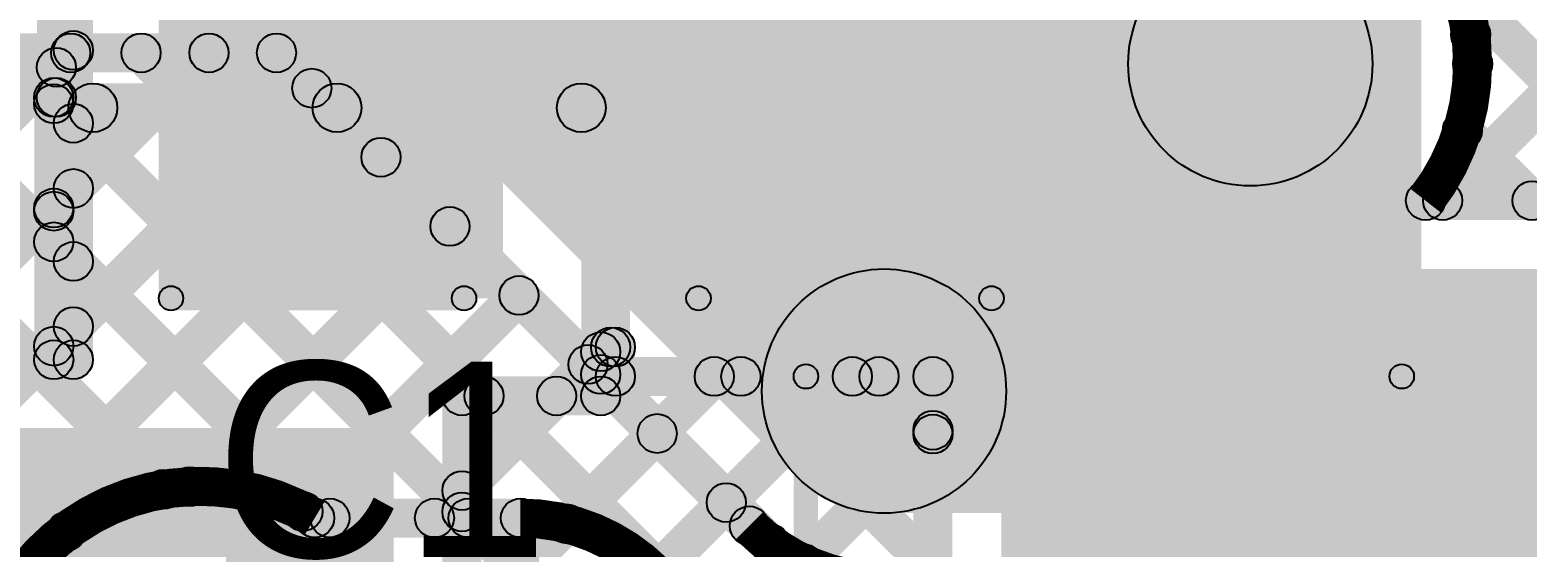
# Model space of a CAD drawing. Header units: millimetres. Extents: x 0.01 to 3.4, y 0.01 to 2.05.
# Drawn here: x 2.4181 to 2.7247, y 1.4901 to 1.5959 of the extents above; entities that cross this region are included whole.
import ezdxf

# ---------------------------------------------------------------- set-up
doc = ezdxf.new("R2010")
doc.units = ezdxf.units.MM
doc.header["$MEASUREMENT"] = 0
for name, color, linetype in [('BottomLayer', 5, 'Continuous'), ('TopLayer', 1, 'Continuous'), ('TopOverlay', 2, 'Continuous'), ('TopPaste', 8, 'Continuous'), ('TopSolder', 216, 'Continuous'), ('ViaHoleLayer', 16, 'Continuous')]:
    doc.layers.add(name, color=color, linetype=linetype)

# ---------------------------------------------------------------- blocks, each defined once
blk = doc.blocks.new('30R135UPR_40')
at = {"layer": 'TopOverlay'}
h = blk.add_hatch(color=2, dxfattribs=at)
edge = h.paths.add_edge_path()
edge.add_arc((-0.177, 0.061), 0.0025, 0, 360)
h = blk.add_hatch(color=2, dxfattribs=at)
edge = h.paths.add_edge_path()
edge.add_arc((-0.177, 0.061), 0.0025, 0, 360)
for points in [[(-0.125, 0.0635), (-0.125, 0.0585), (-0.177, 0.0585), (-0.177, 0.0635)], [(-0.1745, -0.061), (-0.1795, -0.061), (-0.1795, 0.061), (-0.1745, 0.061)], [(0.069, -0.0585), (0.069, -0.0635), (-0.177, -0.0635), (-0.177, -0.0585)]]:
    blk.add_hatch(color=2, dxfattribs=at).paths.add_polyline_path(points)
h = blk.add_hatch(color=2, dxfattribs=at)
edge = h.paths.add_edge_path()
edge.add_arc((-0.177, -0.061), 0.0025, 0, 360)
h = blk.add_hatch(color=2, dxfattribs=at)
edge = h.paths.add_edge_path()
edge.add_arc((-0.177, -0.061), 0.0025, 0, 360)
for centre in [(-0.177, 0.061), (-0.177, 0.061), (-0.177, -0.061), (-0.177, -0.061)]:
    blk.add_circle(centre, 0.0025, dxfattribs=at)
blk = doc.blocks.new('C__1206_42')
at = {"layer": 'TopLayer'}
for points in [[(-0.08, 0.035), (-0.02, 0.035), (-0.02, -0.035), (-0.08, -0.035)], [(0.02, 0.035), (0.08, 0.035), (0.08, -0.035), (0.02, -0.035)]]:
    blk.add_hatch(color=1, dxfattribs=at).paths.add_polyline_path(points)
at = {"layer": 'TopOverlay'}
h = blk.add_hatch(color=2, dxfattribs=at)
edge = h.paths.add_edge_path()
edge.add_arc((-0.084, 0.039), 0.0025, 0, 360)
h = blk.add_hatch(color=2, dxfattribs=at)
edge = h.paths.add_edge_path()
edge.add_arc((-0.084, 0.039), 0.0025, 0, 360)
for points in [[(-0.024, 0.0415), (-0.024, 0.0365), (-0.084, 0.0365), (-0.084, 0.0415)], [(0.084, 0.0415), (0.084, 0.0365), (0.024, 0.0365), (0.024, 0.0415)], [(-0.0865, 0.039), (-0.0815, 0.039), (-0.0815, -0.039), (-0.0865, -0.039)], [(0.0815, 0.039), (0.0865, 0.039), (0.0865, -0.039), (0.0815, -0.039)], [(-0.024, -0.0365), (-0.024, -0.0415), (-0.084, -0.0415), (-0.084, -0.0365)], [(0.084, -0.0365), (0.084, -0.0415), (0.024, -0.0415), (0.024, -0.0365)]]:
    blk.add_hatch(color=2, dxfattribs=at).paths.add_polyline_path(points)
h = blk.add_hatch(color=2, dxfattribs=at)
edge = h.paths.add_edge_path()
edge.add_arc((-0.024, 0.039), 0.0025, 0, 360)
h = blk.add_hatch(color=2, dxfattribs=at)
edge = h.paths.add_edge_path()
edge.add_arc((0.024, 0.039), 0.0025, 0, 360)
h = blk.add_hatch(color=2, dxfattribs=at)
edge = h.paths.add_edge_path()
edge.add_arc((0.084, 0.039), 0.0025, 0, 360)
h = blk.add_hatch(color=2, dxfattribs=at)
edge = h.paths.add_edge_path()
edge.add_arc((0.084, 0.039), 0.0025, 0, 360)
h = blk.add_hatch(color=2, dxfattribs=at)
edge = h.paths.add_edge_path()
edge.add_arc((-0.084, -0.039), 0.0025, 0, 360)
h = blk.add_hatch(color=2, dxfattribs=at)
edge = h.paths.add_edge_path()
edge.add_arc((-0.084, -0.039), 0.0025, 0, 360)
h = blk.add_hatch(color=2, dxfattribs=at)
edge = h.paths.add_edge_path()
edge.add_arc((-0.024, -0.039), 0.0025, 0, 360)
h = blk.add_hatch(color=2, dxfattribs=at)
edge = h.paths.add_edge_path()
edge.add_arc((0.024, -0.039), 0.0025, 0, 360)
h = blk.add_hatch(color=2, dxfattribs=at)
edge = h.paths.add_edge_path()
edge.add_arc((0.084, -0.039), 0.0025, 0, 360)
h = blk.add_hatch(color=2, dxfattribs=at)
edge = h.paths.add_edge_path()
edge.add_arc((0.084, -0.039), 0.0025, 0, 360)
at = {"layer": 'TopPaste'}
for points in [[(-0.08, 0.035), (-0.02, 0.035), (-0.02, -0.035), (-0.08, -0.035)], [(0.02, 0.035), (0.08, 0.035), (0.08, -0.035), (0.02, -0.035)]]:
    blk.add_hatch(color=8, dxfattribs=at).paths.add_polyline_path(points)
at = {"layer": 'TopSolder'}
for points in [[(-0.084, 0.039), (-0.016, 0.039), (-0.016, -0.039), (-0.084, -0.039)], [(0.016, 0.039), (0.084, 0.039), (0.084, -0.039), (0.016, -0.039)]]:
    blk.add_hatch(color=216, dxfattribs=at).paths.add_polyline_path(points)
at = {"layer": 'TopOverlay'}
for centre in [(-0.084, 0.039), (-0.084, 0.039), (-0.024, 0.039), (0.024, 0.039), (0.084, 0.039), (0.084, 0.039), (-0.084, -0.039), (-0.084, -0.039), (-0.024, -0.039), (0.024, -0.039), (0.084, -0.039), (0.084, -0.039)]:
    blk.add_circle(centre, 0.0025, dxfattribs=at)
blk = doc.blocks.new('SMA_63')
at = {"layer": 'TopSolder'}
blk.add_hatch(color=216, dxfattribs=at).paths.add_polyline_path([(-0.02553, -0.03746), (-0.13195, -0.03746), (-0.13195, 0.03746), (-0.02553, 0.03746)])

msp = doc.modelspace()

# ---------------------------------------------------------------- hatches: boundary and pattern name
at = {"layer": 'BottomLayer'}
for points in [[(2.71592, 1.59218), (2.71027, 1.59784), (2.84815, 1.73572), (2.85381, 1.73007)], [(2.7102, 1.55817), (2.70454, 1.56383), (2.85525, 1.71454), (2.86091, 1.70888)], [(2.54432, 1.67732), (2.57968, 1.71268), (2.68568, 1.60668), (2.65032, 1.57132)], [(2.46708, 1.61256), (2.50244, 1.64792), (2.61068, 1.53968), (2.57532, 1.50432)], [(2.70812, 1.60118), (2.71378, 1.60684), (2.75679, 1.56383), (2.75113, 1.55817)], [(2.141, 1.58724), (2.141, 1.59524), (2.4686, 1.59524), (2.4686, 1.58724)], [(2.18574, 1.34485), (2.18009, 1.3505), (2.42365, 1.59407), (2.42931, 1.58841)], [(2.21999, 1.3508), (2.21433, 1.35646), (2.45194, 1.59407), (2.45759, 1.58841)], [(2.32491, 1.58841), (2.33056, 1.59407), (2.42846, 1.49617), (2.4228, 1.49052)], [(2.35319, 1.58841), (2.35885, 1.59407), (2.44823, 1.50469), (2.44258, 1.49903)], [(2.38148, 1.58841), (2.38713, 1.59407), (2.48237, 1.49883), (2.47672, 1.49317)], [(2.40976, 1.58841), (2.41542, 1.59407), (2.51066, 1.49883), (2.505, 1.49317)], [(2.43804, 1.58841), (2.4437, 1.59407), (3.36483, 0.67294), (3.35917, 0.66729)], [(2.46578, 1.58841), (2.47143, 1.59407), (2.56825, 1.49725), (2.56259, 1.49159)], [(2.24827, 1.3508), (2.24261, 1.35646), (2.473, 1.58685), (2.47866, 1.58119)], [(2.70855, 1.57246), (2.71421, 1.57812), (2.7285, 1.56383), (2.72284, 1.55817)], [(2.27655, 1.3508), (2.2709, 1.35646), (2.48714, 1.5727), (2.4928, 1.56705)], [(2.70386, 1.557), (2.70386, 1.565), (2.809, 1.565), (2.809, 1.557)], [(2.45365, 1.49961), (2.44799, 1.50527), (2.50128, 1.55856), (2.50694, 1.55291)], [(2.593, 1.497), (2.593, 1.547), (2.809, 1.547), (2.809, 1.497)], [(2.47684, 1.49452), (2.47119, 1.50018), (2.51543, 1.54442), (2.52108, 1.53876)], [(2.50377, 1.49317), (2.49812, 1.49883), (2.52957, 1.53028), (2.53522, 1.52462)], [(2.53088, 1.49199), (2.52523, 1.49765), (2.54371, 1.51614), (2.54937, 1.51048)], [(2.47643, 1.492), (2.47643, 1.5), (2.51855, 1.5), (2.51855, 1.492)], [(2.54894, 1.48176), (2.54328, 1.48742), (2.55785, 1.50199), (2.56351, 1.49634)], [(2.56677, 1.48797), (2.57242, 1.49363), (2.6095, 1.45656), (2.60384, 1.4509)]]:
    msp.add_hatch(color=5, dxfattribs=at).paths.add_polyline_path(points)
h = msp.add_hatch(color=5, dxfattribs=at)
edge = h.paths.add_edge_path()
edge.add_arc((2.668, 1.589), 0.0315, 0, 360)
h = msp.add_hatch(color=5, dxfattribs=at)
edge = h.paths.add_edge_path()
edge.add_arc((2.668, 1.589), 0.025, 0, 360)
h = msp.add_hatch(color=5, dxfattribs=at)
edge = h.paths.add_edge_path()
edge.add_arc((2.7131, 1.59501), 0.004, 0, 360)
h = msp.add_hatch(color=5, dxfattribs=at)
edge = h.paths.add_edge_path()
edge.add_arc((2.42648, 1.59124), 0.004, 0, 360)
h = msp.add_hatch(color=5, dxfattribs=at)
edge = h.paths.add_edge_path()
edge.add_arc((2.44087, 1.59124), 0.004, 0, 360)
h = msp.add_hatch(color=5, dxfattribs=at)
edge = h.paths.add_edge_path()
edge.add_arc((2.45477, 1.59124), 0.004, 0, 360)
h = msp.add_hatch(color=5, dxfattribs=at)
edge = h.paths.add_edge_path()
edge.add_arc((2.4686, 1.59124), 0.004, 0, 360)
h = msp.add_hatch(color=5, dxfattribs=at)
edge = h.paths.add_edge_path()
edge.add_arc((2.4686, 1.59124), 0.004, 0, 360)
h = msp.add_hatch(color=5, dxfattribs=at)
edge = h.paths.add_edge_path()
edge.add_arc((2.7135, 1.589), 0.004, 0, 360)
h = msp.add_hatch(color=5, dxfattribs=at)
edge = h.paths.add_edge_path()
edge.add_arc((2.7135, 1.589), 0.004, 0, 360)
h = msp.add_hatch(color=5, dxfattribs=at)
edge = h.paths.add_edge_path()
edge.add_arc((2.47583, 1.58402), 0.004, 0, 360)
h = msp.add_hatch(color=5, dxfattribs=at)
edge = h.paths.add_edge_path()
edge.add_arc((2.71138, 1.57529), 0.004, 0, 360)
h = msp.add_hatch(color=5, dxfattribs=at)
edge = h.paths.add_edge_path()
edge.add_arc((2.48997, 1.56988), 0.004, 0, 360)
h = msp.add_hatch(color=5, dxfattribs=at)
edge = h.paths.add_edge_path()
edge.add_arc((2.70386, 1.561), 0.004, 0, 360)
h = msp.add_hatch(color=5, dxfattribs=at)
edge = h.paths.add_edge_path()
edge.add_arc((2.70386, 1.561), 0.004, 0, 360)
h = msp.add_hatch(color=5, dxfattribs=at)
edge = h.paths.add_edge_path()
edge.add_arc((2.70737, 1.561), 0.004, 0, 360)
h = msp.add_hatch(color=5, dxfattribs=at)
edge = h.paths.add_edge_path()
edge.add_arc((2.72567, 1.561), 0.004, 0, 360)
h = msp.add_hatch(color=5, dxfattribs=at)
edge = h.paths.add_edge_path()
edge.add_arc((2.50411, 1.55573), 0.004, 0, 360)
h = msp.add_hatch(color=5, dxfattribs=at)
edge = h.paths.add_edge_path()
edge.add_arc((2.51825, 1.54159), 0.004, 0, 360)
h = msp.add_hatch(color=5, dxfattribs=at)
edge = h.paths.add_edge_path()
edge.add_arc((2.593, 1.522), 0.025, 0, 360)
h = msp.add_hatch(color=5, dxfattribs=at)
edge = h.paths.add_edge_path()
edge.add_arc((2.593, 1.522), 0.025, 0, 360)
h = msp.add_hatch(color=5, dxfattribs=at)
edge = h.paths.add_edge_path()
edge.add_arc((2.5324, 1.52745), 0.004, 0, 360)
h = msp.add_hatch(color=5, dxfattribs=at)
edge = h.paths.add_edge_path()
edge.add_arc((2.54654, 1.51331), 0.004, 0, 360)
h = msp.add_hatch(color=5, dxfattribs=at)
edge = h.paths.add_edge_path()
edge.add_arc((2.4454, 1.50186), 0.004, 0, 360)
h = msp.add_hatch(color=5, dxfattribs=at)
edge = h.paths.add_edge_path()
edge.add_arc((2.45082, 1.50244), 0.004, 0, 360)
h = msp.add_hatch(color=5, dxfattribs=at)
edge = h.paths.add_edge_path()
edge.add_arc((2.56068, 1.49917), 0.004, 0, 360)
h = msp.add_hatch(color=5, dxfattribs=at)
edge = h.paths.add_edge_path()
edge.add_arc((2.47401, 1.49735), 0.004, 0, 360)
h = msp.add_hatch(color=5, dxfattribs=at)
edge = h.paths.add_edge_path()
edge.add_arc((2.47643, 1.496), 0.004, 0, 360)
h = msp.add_hatch(color=5, dxfattribs=at)
edge = h.paths.add_edge_path()
edge.add_arc((2.47643, 1.496), 0.004, 0, 360)
h = msp.add_hatch(color=5, dxfattribs=at)
edge = h.paths.add_edge_path()
edge.add_arc((2.47955, 1.496), 0.004, 0, 360)
h = msp.add_hatch(color=5, dxfattribs=at)
edge = h.paths.add_edge_path()
edge.add_arc((2.50095, 1.496), 0.004, 0, 360)
h = msp.add_hatch(color=5, dxfattribs=at)
edge = h.paths.add_edge_path()
edge.add_arc((2.50783, 1.496), 0.004, 0, 360)
h = msp.add_hatch(color=5, dxfattribs=at)
edge = h.paths.add_edge_path()
edge.add_arc((2.51855, 1.496), 0.004, 0, 360)
h = msp.add_hatch(color=5, dxfattribs=at)
edge = h.paths.add_edge_path()
edge.add_arc((2.51855, 1.496), 0.004, 0, 360)
h = msp.add_hatch(color=5, dxfattribs=at)
edge = h.paths.add_edge_path()
edge.add_arc((2.51855, 1.496), 0.004, 0, 360)
h = msp.add_hatch(color=5, dxfattribs=at)
edge = h.paths.add_edge_path()
edge.add_arc((2.42563, 1.49334), 0.004, 0, 360)
h = msp.add_hatch(color=5, dxfattribs=at)
edge = h.paths.add_edge_path()
edge.add_arc((2.52805, 1.49482), 0.004, 0, 360)
h = msp.add_hatch(color=5, dxfattribs=at)
edge = h.paths.add_edge_path()
edge.add_arc((2.56542, 1.49442), 0.004, 0, 360)
h = msp.add_hatch(color=5, dxfattribs=at)
edge = h.paths.add_edge_path()
edge.add_arc((2.56542, 1.49442), 0.004, 0, 360)
h = msp.add_hatch(color=5, dxfattribs=at)
edge = h.paths.add_edge_path()
edge.add_arc((2.56542, 1.49442), 0.004, 0, 360)
h = msp.add_hatch(color=5, dxfattribs=at)
edge = h.paths.add_edge_path()
edge.add_arc((2.5696, 1.4908), 0.004, 0, 360)
h = msp.add_hatch(color=5, dxfattribs=at)
edge = h.paths.add_edge_path()
edge.add_arc((2.57647, 1.48667), 0.004, 0, 360)
at = {"layer": 'TopLayer'}
for points in [[(2.448, 1.541), (2.511, 1.541), (2.511, 1.956), (2.448, 1.956)], [(2.42753, 1.58212), (2.41953, 1.58212), (2.41953, 1.794), (2.42753, 1.794)], [(2.552, 1.539), (2.703, 1.539), (2.703, 1.74353), (2.552, 1.74353)], [(2.431, 1.52842), (2.423, 1.52842), (2.423, 1.639), (2.431, 1.639)], [(2.539, 1.521), (2.531, 1.521), (2.531, 1.639), (2.539, 1.639)], [(2.541, 1.531), (2.533, 1.531), (2.533, 1.629), (2.541, 1.629)], [(2.42635, 1.58546), (2.4207, 1.59111), (2.42417, 1.59459), (2.42983, 1.58893)], [(2.431, 1.575), (2.431, 1.585), (2.481, 1.585), (2.481, 1.575)], [(2.481, 1.575), (2.481, 1.585), (2.531, 1.585), (2.531, 1.575)], [(2.427, 1.55884), (2.419, 1.55884), (2.419, 1.58212), (2.427, 1.58212)], [(2.427, 1.55884), (2.419, 1.55884), (2.419, 1.58212), (2.427, 1.58212)], [(2.42017, 1.578), (2.42583, 1.58366), (2.42983, 1.57966), (2.42417, 1.574)], [(2.42583, 1.55665), (2.42017, 1.5623), (2.42417, 1.5663), (2.42983, 1.56065)], [(2.427, 1.52842), (2.419, 1.52842), (2.419, 1.55884), (2.427, 1.55884)], [(2.42017, 1.54972), (2.42583, 1.55537), (2.42983, 1.55137), (2.42417, 1.54572)], [(2.42583, 1.52836), (2.42017, 1.53402), (2.42417, 1.53802), (2.42983, 1.53236)], [(2.52877, 1.51817), (2.52312, 1.52383), (2.53217, 1.53288), (2.53783, 1.52723)], [(2.423, 1.52442), (2.423, 1.53242), (2.427, 1.53242), (2.427, 1.52442)], [(2.542, 1.525), (2.534, 1.525), (2.534, 1.531), (2.542, 1.531)], [(2.5094, 1.47052), (2.50375, 1.47617), (2.5554, 1.52783), (2.56106, 1.52217)], [(2.5094, 1.44223), (2.50375, 1.44789), (2.58369, 1.52783), (2.58934, 1.52217)], [(2.53217, 1.52257), (2.53783, 1.52823), (2.60583, 1.46023), (2.60017, 1.45457)], [(2.538, 1.521), (2.538, 1.529), (2.603, 1.529), (2.603, 1.521)], [(2.56085, 1.52217), (2.56651, 1.52783), (2.60583, 1.48851), (2.60017, 1.48285)], [(2.58914, 1.52217), (2.5948, 1.52783), (2.60583, 1.5168), (2.60017, 1.51114)], [(2.5094, 1.4988), (2.50375, 1.50446), (2.52312, 1.52383), (2.52877, 1.51817)], [(2.50657, 1.517), (2.50657, 1.525), (2.535, 1.525), (2.535, 1.517)], [(2.50829, 1.51817), (2.51394, 1.52383), (2.60583, 1.43194), (2.60017, 1.42629)], [(2.607, 1.375), (2.599, 1.375), (2.599, 1.525), (2.607, 1.525)], [(2.617, 1.389), (2.836, 1.389), (2.836, 1.526), (2.617, 1.526)], [(2.51057, 1.38), (2.50257, 1.38), (2.50257, 1.521), (2.51057, 1.521)], [(2.37057, 1.51442), (2.37057, 1.394), (2.49257, 1.394), (2.49257, 1.51442)], [(2.5094, 1.41395), (2.50375, 1.4196), (2.60017, 1.51603), (2.60583, 1.51037)], [(2.50375, 1.49443), (2.5094, 1.50008), (2.60583, 1.40366), (2.60017, 1.398)]]:
    msp.add_hatch(color=1, dxfattribs=at).paths.add_polyline_path(points)
h = msp.add_hatch(color=1, dxfattribs=at)
edge = h.paths.add_edge_path()
edge.add_arc((2.668, 1.589), 0.0315, 0, 360)
h = msp.add_hatch(color=1, dxfattribs=at)
edge = h.paths.add_edge_path()
edge.add_arc((2.427, 1.59176), 0.004, 0, 360)
h = msp.add_hatch(color=1, dxfattribs=at)
edge = h.paths.add_edge_path()
edge.add_arc((2.42353, 1.58829), 0.004, 0, 360)
h = msp.add_hatch(color=1, dxfattribs=at)
edge = h.paths.add_edge_path()
edge.add_arc((2.423, 1.58212), 0.004, 0, 360)
h = msp.add_hatch(color=1, dxfattribs=at)
edge = h.paths.add_edge_path()
edge.add_arc((2.423, 1.58212), 0.004, 0, 360)
h = msp.add_hatch(color=1, dxfattribs=at)
edge = h.paths.add_edge_path()
edge.add_arc((2.423, 1.58083), 0.004, 0, 360)
h = msp.add_hatch(color=1, dxfattribs=at)
edge = h.paths.add_edge_path()
edge.add_arc((2.42353, 1.58212), 0.004, 0, 360)
h = msp.add_hatch(color=1, dxfattribs=at)
edge = h.paths.add_edge_path()
edge.add_arc((2.431, 1.58), 0.005, 0, 360)
h = msp.add_hatch(color=1, dxfattribs=at)
edge = h.paths.add_edge_path()
edge.add_arc((2.481, 1.58), 0.005, 0, 360)
h = msp.add_hatch(color=1, dxfattribs=at)
edge = h.paths.add_edge_path()
edge.add_arc((2.481, 1.58), 0.005, 0, 360)
h = msp.add_hatch(color=1, dxfattribs=at)
edge = h.paths.add_edge_path()
edge.add_arc((2.531, 1.58), 0.005, 0, 360)
h = msp.add_hatch(color=1, dxfattribs=at)
edge = h.paths.add_edge_path()
edge.add_arc((2.427, 1.57683), 0.004, 0, 360)
h = msp.add_hatch(color=1, dxfattribs=at)
edge = h.paths.add_edge_path()
edge.add_arc((2.427, 1.56348), 0.004, 0, 360)
h = msp.add_hatch(color=1, dxfattribs=at)
edge = h.paths.add_edge_path()
edge.add_arc((2.423, 1.55948), 0.004, 0, 360)
h = msp.add_hatch(color=1, dxfattribs=at)
edge = h.paths.add_edge_path()
edge.add_arc((2.423, 1.55884), 0.004, 0, 360)
h = msp.add_hatch(color=1, dxfattribs=at)
edge = h.paths.add_edge_path()
edge.add_arc((2.423, 1.55884), 0.004, 0, 360)
h = msp.add_hatch(color=1, dxfattribs=at)
edge = h.paths.add_edge_path()
edge.add_arc((2.423, 1.55884), 0.004, 0, 360)
h = msp.add_hatch(color=1, dxfattribs=at)
edge = h.paths.add_edge_path()
edge.add_arc((2.423, 1.55255), 0.004, 0, 360)
h = msp.add_hatch(color=1, dxfattribs=at)
edge = h.paths.add_edge_path()
edge.add_arc((2.427, 1.54855), 0.004, 0, 360)
h = msp.add_hatch(color=1, dxfattribs=at)
edge = h.paths.add_edge_path()
edge.add_arc((2.427, 1.53519), 0.004, 0, 360)
h = msp.add_hatch(color=1, dxfattribs=at)
edge = h.paths.add_edge_path()
edge.add_arc((2.423, 1.53119), 0.004, 0, 360)
h = msp.add_hatch(color=1, dxfattribs=at)
edge = h.paths.add_edge_path()
edge.add_arc((2.535, 1.53005), 0.004, 0, 360)
h = msp.add_hatch(color=1, dxfattribs=at)
edge = h.paths.add_edge_path()
edge.add_arc((2.537, 1.531), 0.004, 0, 360)
h = msp.add_hatch(color=1, dxfattribs=at)
edge = h.paths.add_edge_path()
edge.add_arc((2.538, 1.531), 0.004, 0, 360)
h = msp.add_hatch(color=1, dxfattribs=at)
edge = h.paths.add_edge_path()
edge.add_arc((2.423, 1.52842), 0.004, 0, 360)
h = msp.add_hatch(color=1, dxfattribs=at)
edge = h.paths.add_edge_path()
edge.add_arc((2.423, 1.52842), 0.004, 0, 360)
h = msp.add_hatch(color=1, dxfattribs=at)
edge = h.paths.add_edge_path()
edge.add_arc((2.427, 1.52842), 0.004, 0, 360)
h = msp.add_hatch(color=1, dxfattribs=at)
edge = h.paths.add_edge_path()
edge.add_arc((2.427, 1.52842), 0.004, 0, 360)
h = msp.add_hatch(color=1, dxfattribs=at)
edge = h.paths.add_edge_path()
edge.add_arc((2.535, 1.5254), 0.004, 0, 360)
h = msp.add_hatch(color=1, dxfattribs=at)
edge = h.paths.add_edge_path()
edge.add_arc((2.538, 1.525), 0.004, 0, 360)
h = msp.add_hatch(color=1, dxfattribs=at)
edge = h.paths.add_edge_path()
edge.add_arc((2.538, 1.525), 0.004, 0, 360)
h = msp.add_hatch(color=1, dxfattribs=at)
edge = h.paths.add_edge_path()
edge.add_arc((2.55823, 1.525), 0.004, 0, 360)
h = msp.add_hatch(color=1, dxfattribs=at)
edge = h.paths.add_edge_path()
edge.add_arc((2.56368, 1.525), 0.004, 0, 360)
h = msp.add_hatch(color=1, dxfattribs=at)
edge = h.paths.add_edge_path()
edge.add_arc((2.58651, 1.525), 0.004, 0, 360)
h = msp.add_hatch(color=1, dxfattribs=at)
edge = h.paths.add_edge_path()
edge.add_arc((2.59197, 1.525), 0.004, 0, 360)
h = msp.add_hatch(color=1, dxfattribs=at)
edge = h.paths.add_edge_path()
edge.add_arc((2.603, 1.525), 0.004, 0, 360)
h = msp.add_hatch(color=1, dxfattribs=at)
edge = h.paths.add_edge_path()
edge.add_arc((2.603, 1.525), 0.004, 0, 360)
h = msp.add_hatch(color=1, dxfattribs=at)
edge = h.paths.add_edge_path()
edge.add_arc((2.50657, 1.521), 0.004, 0, 360)
h = msp.add_hatch(color=1, dxfattribs=at)
edge = h.paths.add_edge_path()
edge.add_arc((2.50657, 1.521), 0.004, 0, 360)
h = msp.add_hatch(color=1, dxfattribs=at)
edge = h.paths.add_edge_path()
edge.add_arc((2.51111, 1.521), 0.004, 0, 360)
h = msp.add_hatch(color=1, dxfattribs=at)
edge = h.paths.add_edge_path()
edge.add_arc((2.52595, 1.521), 0.004, 0, 360)
h = msp.add_hatch(color=1, dxfattribs=at)
edge = h.paths.add_edge_path()
edge.add_arc((2.52595, 1.521), 0.004, 0, 360)
h = msp.add_hatch(color=1, dxfattribs=at)
edge = h.paths.add_edge_path()
edge.add_arc((2.535, 1.521), 0.004, 0, 360)
h = msp.add_hatch(color=1, dxfattribs=at)
edge = h.paths.add_edge_path()
edge.add_arc((2.535, 1.521), 0.004, 0, 360)
h = msp.add_hatch(color=1, dxfattribs=at)
edge = h.paths.add_edge_path()
edge.add_arc((2.603, 1.51397), 0.004, 0, 360)
h = msp.add_hatch(color=1, dxfattribs=at)
edge = h.paths.add_edge_path()
edge.add_arc((2.603, 1.5132), 0.004, 0, 360)
h = msp.add_hatch(color=1, dxfattribs=at)
edge = h.paths.add_edge_path()
edge.add_arc((2.50657, 1.50163), 0.004, 0, 360)
h = msp.add_hatch(color=1, dxfattribs=at)
edge = h.paths.add_edge_path()
edge.add_arc((2.50657, 1.49726), 0.004, 0, 360)
at = {"layer": 'ViaHoleLayer'}
h = msp.add_hatch(color=16, dxfattribs=at)
edge = h.paths.add_edge_path()
edge.add_arc((2.668, 1.589), 0.01575, 0, 360)

# ---------------------------------------------------------------- linework, layer by layer
at = {"layer": 'BottomLayer', "const_width": 0.008}
for points in [[(2.67901, 1.63314, -0.344294), (2.7135, 1.589)], [(2.7135, 1.589, -0.167272), (2.70386, 1.561)], [(2.47643, 1.418, -1.767252), (2.47643, 1.496)], [(2.51855, 1.496, -0.198912), (2.54612, 1.48458)], [(2.51855, 1.496, -0.198912), (2.54612, 1.48458)], [(2.593, 1.483, -0.198912), (2.56542, 1.49442)], [(2.593, 1.483, -0.198912), (2.56542, 1.49442)]]:
    msp.add_lwpolyline(points, format="xyb", dxfattribs=at)
at = {"layer": 'BottomLayer'}
for centre, radius in [((2.668, 1.589), 0.025), ((2.7131, 1.59501), 0.004), ((2.42648, 1.59124), 0.004), ((2.44087, 1.59124), 0.004), ((2.45477, 1.59124), 0.004), ((2.4686, 1.59124), 0.004), ((2.4686, 1.59124), 0.004), ((2.7135, 1.589), 0.004), ((2.7135, 1.589), 0.004), ((2.47583, 1.58402), 0.004), ((2.71138, 1.57529), 0.004), ((2.48997, 1.56988), 0.004), ((2.70386, 1.561), 0.004), ((2.70386, 1.561), 0.004), ((2.70737, 1.561), 0.004), ((2.72567, 1.561), 0.004), ((2.50411, 1.55573), 0.004), ((2.51825, 1.54159), 0.004), ((2.593, 1.522), 0.025), ((2.593, 1.522), 0.025), ((2.5324, 1.52745), 0.004), ((2.54654, 1.51331), 0.004), ((2.4454, 1.50186), 0.004), ((2.45082, 1.50244), 0.004), ((2.56068, 1.49917), 0.004), ((2.47401, 1.49735), 0.004), ((2.47643, 1.496), 0.004), ((2.47643, 1.496), 0.004), ((2.47955, 1.496), 0.004), ((2.50095, 1.496), 0.004), ((2.50783, 1.496), 0.004), ((2.51855, 1.496), 0.004), ((2.51855, 1.496), 0.004), ((2.51855, 1.496), 0.004), ((2.42563, 1.49334), 0.004), ((2.52805, 1.49482), 0.004), ((2.56542, 1.49442), 0.004), ((2.56542, 1.49442), 0.004), ((2.56542, 1.49442), 0.004), ((2.5696, 1.4908), 0.004), ((2.57647, 1.48667), 0.004)]:
    msp.add_circle(centre, radius, dxfattribs=at)
at = {"layer": 'TopLayer'}
for centre, radius in [((2.427, 1.59176), 0.004), ((2.42353, 1.58829), 0.004), ((2.423, 1.58212), 0.004), ((2.423, 1.58212), 0.004), ((2.423, 1.58083), 0.004), ((2.42353, 1.58212), 0.004), ((2.431, 1.58), 0.005), ((2.481, 1.58), 0.005), ((2.481, 1.58), 0.005), ((2.531, 1.58), 0.005), ((2.427, 1.57683), 0.004), ((2.427, 1.56348), 0.004), ((2.423, 1.55948), 0.004), ((2.423, 1.55884), 0.004), ((2.423, 1.55884), 0.004), ((2.423, 1.55884), 0.004), ((2.423, 1.55255), 0.004), ((2.427, 1.54855), 0.004), ((2.427, 1.53519), 0.004), ((2.423, 1.53119), 0.004), ((2.535, 1.53005), 0.004), ((2.537, 1.531), 0.004), ((2.538, 1.531), 0.004), ((2.423, 1.52842), 0.004), ((2.423, 1.52842), 0.004), ((2.427, 1.52842), 0.004), ((2.427, 1.52842), 0.004), ((2.535, 1.5254), 0.004), ((2.538, 1.525), 0.004), ((2.538, 1.525), 0.004), ((2.55823, 1.525), 0.004), ((2.56368, 1.525), 0.004), ((2.58651, 1.525), 0.004), ((2.59197, 1.525), 0.004), ((2.603, 1.525), 0.004), ((2.603, 1.525), 0.004), ((2.50657, 1.521), 0.004), ((2.50657, 1.521), 0.004), ((2.51111, 1.521), 0.004), ((2.52595, 1.521), 0.004), ((2.52595, 1.521), 0.004), ((2.535, 1.521), 0.004), ((2.535, 1.521), 0.004), ((2.603, 1.51397), 0.004), ((2.603, 1.5132), 0.004), ((2.50657, 1.50163), 0.004), ((2.50657, 1.49726), 0.004)]:
    msp.add_circle(centre, radius, dxfattribs=at)

# ---------------------------------------------------------------- block references
for name, p, rotation in [('C__1206_42', (2.531, 1.58), 180), ('30R135UPR_40', (2.638, 1.348), 270)]:
    msp.add_blockref(name, p, dxfattribs=dict(rotation=rotation))
msp.add_blockref('SMA_63', (2.854, 1.508))

# ---------------------------------------------------------------- texts
at = {"layer": 'TopOverlay'}
msp.add_text('C1', height=0.04, dxfattribs=at).set_placement((2.456, 1.488))

doc.saveas('drawing.dxf')
